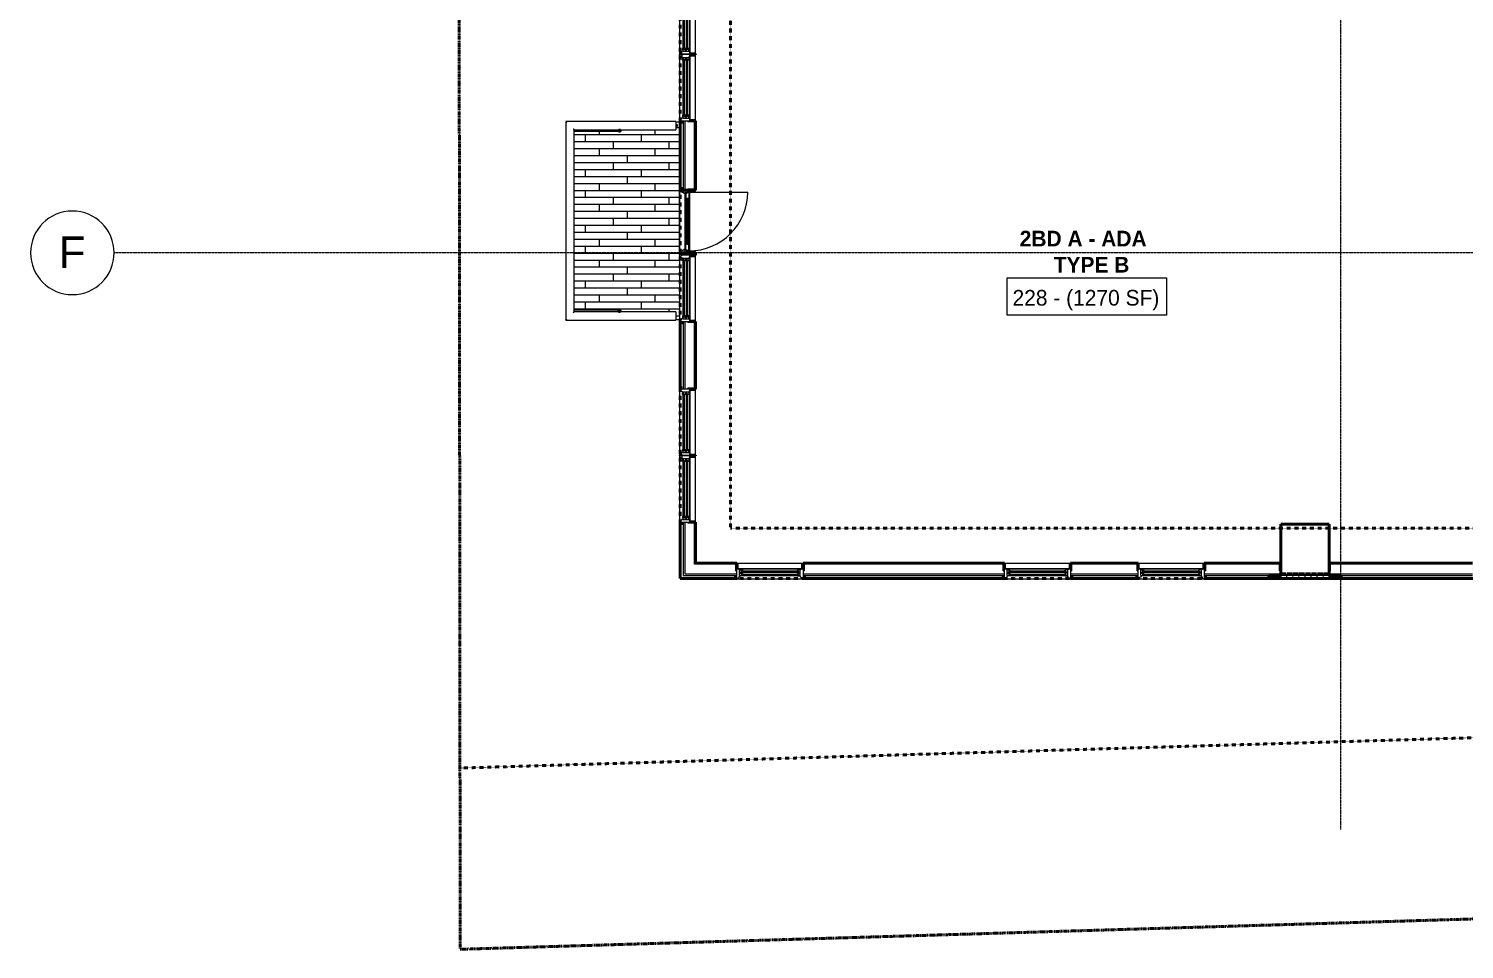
# Model space of a CAD drawing. Header units: inches. Extents: x -4235 to -464, y 9767 to 12463.
# Drawn here: x -4235 to -3410, y 9767 to 10296 of the extents above; entities that cross this region are included whole.
import ezdxf

# ---------------------------------------------------------------- set-up
doc = ezdxf.new("R2010")
doc.units = ezdxf.units.IN
doc.header["$MEASUREMENT"] = 0
for name, pattern in [('Dash 1_16_', [0.125, 0.0625, -0.0625]), ('Double Dash 3_8_', [1, 0.375, -0.125, 0.125, -0.125, 0.125, -0.125]), ('Grid Line 1_2_', [0.875, 0.5, -0.125, 0.125, -0.125])]:
    doc.linetypes.add(name, pattern=pattern)
for name, color, linetype, lineweight in [('A-AREA-IDEN', 2, 'Continuous', 9), ('A-DOOR-3', 31, 'Continuous', 9), ('A-DOOR-4', 31, 'Continuous', 20), ('A-DOOR-FRAM', 31, 'Continuous', 9), ('A-DOOR-FRAM-2', 31, 'Continuous', 20), ('A-DOOR-GLAZ', 31, 'Continuous', 9), ('A-FLOR-3', 192, 'Continuous', 9), ('A-FLOR-HRAL', 11, 'Continuous', 9), ('A-FLOR-PATT-1', 9, 'Continuous', 9), ('A-GENM', 5, 'Continuous', 9), ('A-GENM-3', 5, 'Continuous', 50), ('A-GLAZ-1', 151, 'Continuous', 9), ('A-GLAZ-2', 151, 'Continuous', 20), ('A-GLAZ-3', 151, 'Continuous', 50), ('A-WALL', 113, 'Continuous', 13), ('A-WALL-4', 113, 'Continuous', 50), ('A-WALL-5', 113, 'Continuous', 9), ('C-PROP-LINE', 91, 'Double Dash 3_8_', 50), ('C-PROP-LINE-1', 91, 'Dash 1_16_', 50), ('S-GRID-1', 1, 'Grid Line 1_2_', 9), ('S-GRID-IDEN', 1, 'Continuous', 9)]:
    doc.layers.add(name, color=color, linetype=linetype, lineweight=lineweight)
doc.styles.add('Arial', font='arial.ttf', dxfattribs={"height": 18})
doc.styles.add('Century Gothic', font='ufonts.com_century-gothic.ttf', dxfattribs={"height": 9})
doc.styles.add('Century Gothic_B', font='GOTHICB.TTF', dxfattribs={"height": 9})

# ---------------------------------------------------------------- blocks, each defined once
blk = doc.blocks.new('Window-Double_Hung-Andersen-400_Series-Tilt_Wash - DOUBLE HUNG - REVERSE COTTAGE - 2ND FLOOR-2888385-BACKGROUND - 2ND FLOOR')
at = {"layer": 'A-GLAZ-1'}
for p, q in [((-16.29, 2.5), (-15.7, 2.5)), ((-16.29, 2.12), (-15.7, 2.12)), ((-16.29, 0.56), (-15.7, 0.56)), ((-16.29, 0.19), (-15.7, 0.19)), ((-15.82, 2.5), (-15.82, 2.12)), ((-15.82, 0.56), (-15.82, 0.19)), ((-15.7, 2.62), (15.7, 2.62)), ((-15.7, 2.5), (15.7, 2.5)), ((-15.7, 2.12), (15.7, 2.12)), ((-15.7, 2), (15.7, 2)), ((-15.7, 0.69), (15.7, 0.69)), ((-15.7, 0.56), (15.7, 0.56)), ((-15.7, 0.19), (15.7, 0.19)), ((-15.7, 0.06), (15.7, 0.06)), ((16.29, 2.5), (15.7, 2.5)), ((16.29, 2.12), (15.7, 2.12)), ((16.29, 0.56), (15.7, 0.56)), ((16.29, 0.19), (15.7, 0.19)), ((15.82, 2.5), (15.82, 2.12)), ((15.82, 0.56), (15.82, 0.19)), ((-19.01, -2.44), (-18.95, -2.44)), ((-18.95, -3.94), (-19.01, -3.94)), ((18.95, -1.06), (-18.95, -1.06)), ((-18.95, -1.06), (-18.95, -4.44)), ((-18.95, -4.44), (18.95, -4.44)), ((-18.32, -1.06), (-18.32, -4.44)), ((18.32, -1.06), (18.32, -4.44)), ((18.95, -4.44), (18.95, -1.06)), ((18.95, -2.44), (19.01, -2.44)), ((19.01, -3.94), (18.95, -3.94))]:
    blk.add_line(p, q, dxfattribs=at)
at = {"layer": 'A-GLAZ-2'}
for p, q in [((-19.01, 3.44), (-20.51, 3.44)), ((19.01, 4.81), (-19.01, 4.81)), ((-19.01, 4.81), (-19.01, -1.06)), ((-18.2, 4.81), (-18.2, 4)), ((-18.2, 4), (-17.92, 4)), ((-17.92, 4), (-17.61, 3.19)), ((-17.61, 3.19), (-17.14, 3.19)), ((-17.42, 2.75), (-16.57, 2.75)), ((-17.42, 2.75), (-17.42, -0.56)), ((-17.42, 1.37), (-15.86, 1.37)), ((-17.42, 0.81), (-16.57, 0.81)), ((-17.14, 3.19), (-17.14, 2.75)), ((-15.86, 2.97), (-16.57, 2.97)), ((-16.57, 2.62), (-16.57, 2.97)), ((-15.7, 2.62), (-16.57, 2.62)), ((-15.86, 1.03), (-16.57, 1.03)), ((-16.57, 0.69), (-16.57, 1.03)), ((-15.7, 0.69), (-16.57, 0.69)), ((-16.29, 2.62), (-16.29, 2)), ((-15.7, 2), (-16.29, 2)), ((-16.29, 0.69), (-16.29, 0.06)), ((-15.7, 0.06), (-16.29, 0.06)), ((-15.86, 2.97), (-15.7, 2.62)), ((-15.86, 1.37), (-15.7, 2)), ((-15.86, 1.03), (-15.7, 0.69)), ((-15.86, -0.56), (-15.7, 0.06)), ((15.86, 2.97), (15.7, 2.62)), ((15.7, 2.62), (16.57, 2.62)), ((15.7, 2), (16.29, 2)), ((15.86, 1.37), (15.7, 2)), ((15.86, 1.03), (15.7, 0.69)), ((15.7, 0.69), (16.57, 0.69)), ((15.7, 0.06), (16.29, 0.06)), ((15.86, -0.56), (15.7, 0.06)), ((15.86, 2.97), (16.57, 2.97)), ((17.42, 1.37), (15.86, 1.37)), ((15.86, 1.03), (16.57, 1.03)), ((16.29, 2.62), (16.29, 2)), ((16.29, 0.69), (16.29, 0.06)), ((16.57, 2.62), (16.57, 2.97)), ((17.42, 2.75), (16.57, 2.75)), ((16.57, 0.69), (16.57, 1.03)), ((17.42, 0.81), (16.57, 0.81)), ((17.14, 3.19), (17.14, 2.75)), ((17.61, 3.19), (17.14, 3.19)), ((17.42, 2.75), (17.42, -0.56)), ((17.92, 4), (17.61, 3.19)), ((18.2, 4), (17.92, 4)), ((18.2, 4.81), (18.2, 4)), ((19.01, -1.06), (19.01, 4.81)), ((19.01, 3.44), (20.51, 3.44)), ((-19.01, -1.06), (19.01, -1.06)), ((-17.67, -0.78), (-18, -1.06)), ((-17.67, -0.78), (-17.67, -0.56)), ((-17.67, -0.56), (-15.86, -0.56)), ((17.67, -0.56), (15.86, -0.56)), ((17.67, -0.78), (17.67, -0.56)), ((17.67, -0.78), (18, -1.06))]:
    blk.add_line(p, q, dxfattribs=at)
blk = doc.blocks.new('Door-Inswing-Andersen-400_Series-Single - 3_ 0-1_8_ x custom height - 2ND FLOOR-V1-BACKGROUND - 2ND FLOOR')
at = {"layer": 'A-DOOR-3'}
blk.add_line((16.87, -0.66), (16.87, -34.41), dxfattribs=at)
blk.add_arc((16.87, -0.66), 33.75, 180, 270, dxfattribs=at)
at = {"layer": 'A-DOOR-4'}
for p, q in [((-16.26, 0.42), (-16.87, 0.41)), ((-16.87, 0.41), (-16.87, -0.66)), ((-16.26, 1.06), (-16.26, 0.42)), ((-16.26, 1.06), (-12.44, 1.06)), ((-13.19, 0.66), (-12.44, 0.66)), ((-13.19, -0.66), (-13.19, 0.66)), ((-12.44, 0.75), (-12.47, 1.06)), ((12.44, 1.06), (-12.44, 1.06)), ((-12.44, 0.66), (-12.44, 0.75)), ((16.26, 1.06), (12.44, 1.06)), ((12.44, 0.75), (12.47, 1.06)), ((12.44, 0.66), (12.44, 0.75)), ((13.19, 0.66), (12.44, 0.66)), ((13.19, -0.66), (13.19, 0.66)), ((16.26, 1.06), (16.26, 0.42)), ((16.26, 0.42), (16.87, 0.41)), ((16.87, 0.41), (16.87, -0.66)), ((-16.87, -0.66), (-12.44, -0.66)), ((-12.44, -0.09), (-13.19, -0.09)), ((-13.19, -0.59), (-12.67, -0.59)), ((-13.19, -0.66), (-13.19, -0.59)), ((-12.67, -0.59), (-12.47, -0.34)), ((-12.47, -0.34), (-12.44, -0.16)), ((-12.44, -0.16), (-12.44, -0.09)), ((12.44, -0.66), (-12.44, -0.66)), ((12.44, -0.09), (13.19, -0.09)), ((12.44, -0.16), (12.44, -0.09)), ((12.47, -0.34), (12.44, -0.16)), ((16.87, -0.66), (12.44, -0.66)), ((12.67, -0.59), (12.47, -0.34)), ((13.19, -0.59), (12.67, -0.59)), ((13.19, -0.66), (13.19, -0.59))]:
    blk.add_line(p, q, dxfattribs=at)
at = {"layer": 'A-DOOR-FRAM'}
for p, q in [((-17.31, -1.13), (-17.94, -1.13)), ((-17.94, -1.13), (-17.94, -4.44)), ((-17.94, -4.44), (-17.31, -4.44)), ((-17.31, -4.44), (-17.31, -1.13)), ((17.94, -1.13), (17.31, -1.13)), ((17.31, -1.13), (17.31, -4.44)), ((17.31, -4.44), (17.94, -4.44)), ((17.94, -4.44), (17.94, -1.13))]:
    blk.add_line(p, q, dxfattribs=at)
at = {"layer": 'A-DOOR-FRAM-2'}
for p, q in [((-19.69, 3.44), (-18.06, 3.44)), ((-18.06, 4.8), (-18.06, 4.44)), ((-18.06, 4.75), (-18.06, -1.13)), ((-18.06, 4.75), (-17.03, 4.75)), ((-17.03, 3.63), (-17.03, 4.75)), ((-16.69, 3.39), (-17.03, 3.63)), ((-17.03, 0.66), (-16.45, 0.66)), ((-17.03, -1.13), (-17.03, 0.66)), ((-16.69, 2.39), (-16.69, 3.39)), ((-16, 2.23), (-16.69, 2.39)), ((-16.45, 0.66), (-16.45, 1.09)), ((-16.45, 1.09), (-16, 1.09)), ((-16, 1.09), (-16, 2.23)), ((16, 2.23), (16.69, 2.39)), ((16, 1.09), (16, 2.23)), ((16.45, 1.09), (16, 1.09)), ((16.45, 0.66), (16.45, 1.09)), ((17.03, 0.66), (16.45, 0.66)), ((16.69, 3.39), (17.03, 3.63)), ((16.69, 2.39), (16.69, 3.39)), ((17.03, 3.63), (17.03, 4.75)), ((18.06, 4.75), (17.03, 4.75)), ((17.03, -1.13), (17.03, 0.66)), ((18.06, 4.44), (18.06, 4.8)), ((18.06, 4.75), (18.06, -1.13)), ((19.69, 3.44), (18.06, 3.44)), ((-18.06, -1.13), (-17.94, -1.13)), ((-17.69, -1.13), (-18.06, -1.13)), ((-18.06, -1.13), (-17.03, -1.13)), ((-17.31, -1.13), (17.31, -1.13)), ((18.06, -1.13), (17.03, -1.13)), ((17.94, -1.13), (18.06, -1.13))]:
    blk.add_line(p, q, dxfattribs=at)
at = {"layer": 'A-DOOR-GLAZ'}
for p, q in [((-12.44, 0.5), (-13.19, 0.5)), ((-13.19, 0.06), (-12.44, 0.06)), ((-12.98, 0.5), (-12.98, 0.06)), ((12.44, 0.66), (-12.44, 0.66)), ((12.44, 0.5), (-12.44, 0.5)), ((12.44, 0.06), (-12.44, 0.06)), ((12.44, 0.5), (13.19, 0.5)), ((13.19, 0.06), (12.44, 0.06)), ((12.98, 0.5), (12.98, 0.06)), ((12.44, -0.09), (-12.44, -0.09))]:
    blk.add_line(p, q, dxfattribs=at)
blk = doc.blocks.new('Window-Double_Hung-Andersen-400_Series-Tilt_Wash - DOUBLE HUNG - REVERSE COTTAGE - 2ND FLOOR-2888952-BACKGROUND - 2ND FLOOR')
at = {"layer": 'A-GLAZ-1'}
for p, q in [((-19.01, 3.94), (-18.95, 3.94)), ((-18.95, 2.44), (-19.01, 2.44)), ((-18.95, 4.44), (18.95, 4.44)), ((-18.95, 1.06), (-18.95, 4.44)), ((18.95, 1.06), (-18.95, 1.06)), ((-18.32, 1.06), (-18.32, 4.44)), ((18.32, 1.06), (18.32, 4.44)), ((18.95, 4.44), (18.95, 1.06)), ((18.95, 3.94), (19.01, 3.94)), ((19.01, 2.44), (18.95, 2.44)), ((-16.29, -0.19), (-15.7, -0.19)), ((-16.29, -0.56), (-15.7, -0.56)), ((-16.29, -2.13), (-15.7, -2.13)), ((-16.29, -2.5), (-15.7, -2.5)), ((-15.82, -0.56), (-15.82, -0.19)), ((-15.82, -2.5), (-15.82, -2.13)), ((-15.7, -0.06), (15.7, -0.06)), ((-15.7, -0.19), (15.7, -0.19)), ((-15.7, -0.56), (15.7, -0.56)), ((-15.7, -0.69), (15.7, -0.69)), ((-15.7, -2), (15.7, -2)), ((-15.7, -2.13), (15.7, -2.13)), ((-15.7, -2.5), (15.7, -2.5)), ((-15.7, -2.63), (15.7, -2.63)), ((16.29, -0.19), (15.7, -0.19)), ((16.29, -0.56), (15.7, -0.56)), ((16.29, -2.13), (15.7, -2.13)), ((16.29, -2.5), (15.7, -2.5)), ((15.82, -0.56), (15.82, -0.19)), ((15.82, -2.5), (15.82, -2.13))]:
    blk.add_line(p, q, dxfattribs=at)
at = {"layer": 'A-GLAZ-2'}
for p, q in [((-19.01, 1.06), (19.01, 1.06)), ((-19.01, -4.81), (-19.01, 1.06)), ((-17.67, 0.78), (-18, 1.06)), ((-17.67, 0.78), (-17.67, 0.56)), ((-17.67, 0.56), (-15.86, 0.56)), ((-17.42, -2.75), (-17.42, 0.56)), ((-15.86, 0.56), (-15.7, -0.06)), ((15.86, 0.56), (15.7, -0.06)), ((17.67, 0.56), (15.86, 0.56)), ((17.42, -2.75), (17.42, 0.56)), ((17.67, 0.78), (18, 1.06)), ((17.67, 0.78), (17.67, 0.56)), ((19.01, 1.06), (19.01, -4.81)), ((-19.01, -3.44), (-20.51, -3.44)), ((19.01, -4.81), (-19.01, -4.81)), ((-18.2, -4), (-17.92, -4)), ((-18.2, -4.81), (-18.2, -4)), ((-17.92, -4), (-17.61, -3.19)), ((-17.61, -3.19), (-17.14, -3.19)), ((-17.42, -0.81), (-16.57, -0.81)), ((-17.42, -1.38), (-15.86, -1.38)), ((-17.42, -2.75), (-16.57, -2.75)), ((-17.14, -3.19), (-17.14, -2.75)), ((-16.57, -0.69), (-16.57, -1.03)), ((-15.7, -0.69), (-16.57, -0.69)), ((-15.86, -1.03), (-16.57, -1.03)), ((-16.57, -2.63), (-16.57, -2.97)), ((-15.7, -2.63), (-16.57, -2.63)), ((-15.86, -2.97), (-16.57, -2.97)), ((-16.29, -0.69), (-16.29, -0.06)), ((-15.7, -0.06), (-16.29, -0.06)), ((-16.29, -2.63), (-16.29, -2)), ((-15.7, -2), (-16.29, -2)), ((-15.86, -1.03), (-15.7, -0.69)), ((-15.86, -1.38), (-15.7, -2)), ((-15.86, -2.97), (-15.7, -2.63)), ((15.7, -0.06), (16.29, -0.06)), ((15.86, -1.03), (15.7, -0.69)), ((15.7, -0.69), (16.57, -0.69)), ((15.86, -1.38), (15.7, -2)), ((15.7, -2), (16.29, -2)), ((15.86, -2.97), (15.7, -2.63)), ((15.7, -2.63), (16.57, -2.63)), ((15.86, -1.03), (16.57, -1.03)), ((17.42, -1.38), (15.86, -1.38)), ((15.86, -2.97), (16.57, -2.97)), ((16.29, -0.69), (16.29, -0.06)), ((16.29, -2.63), (16.29, -2)), ((16.57, -0.69), (16.57, -1.03)), ((17.42, -0.81), (16.57, -0.81)), ((16.57, -2.63), (16.57, -2.97)), ((17.42, -2.75), (16.57, -2.75)), ((17.14, -3.19), (17.14, -2.75)), ((17.61, -3.19), (17.14, -3.19)), ((17.92, -4), (17.61, -3.19)), ((18.2, -4), (17.92, -4)), ((18.2, -4.81), (18.2, -4)), ((19.01, -3.44), (20.51, -3.44))]:
    blk.add_line(p, q, dxfattribs=at)
blk = doc.blocks.new('V-Series_EWC4_SPVU_RFA_2015 - 2ND AND 3RD FLOOR-2226480-BACKGROUND - 2ND FLOOR')
at = {"layer": 'A-GENM'}
for p, q in [((-3858.97, 11732.03), (-3858.97, 11734.83)), ((-3858.97, 11728.55), (-3858.97, 11731.53)), ((-3858.97, 11725.06), (-3858.97, 11728.05)), ((-3858.97, 11721.58), (-3858.97, 11724.56)), ((-3858.97, 11718.09), (-3858.97, 11721.08)), ((-3858.97, 11714.61), (-3858.97, 11717.59)), ((-3858.97, 11711.12), (-3858.97, 11714.11)), ((-3858.97, 11707.83), (-3858.97, 11710.62))]:
    blk.add_line(p, q, dxfattribs=at)
at = {"layer": 'A-GENM-3'}
for p, q in [((-3829.54, 11735.26), (-3858.97, 11735.26)), ((-3858.97, 11735.26), (-3858.97, 11734.83)), ((-3858.97, 11734.83), (-3857.97, 11734.83)), ((-3857.97, 11732.03), (-3858.97, 11732.03)), ((-3858.97, 11732.03), (-3858.97, 11731.53)), ((-3858.97, 11731.53), (-3857.97, 11731.53)), ((-3857.97, 11734.83), (-3857.97, 11732.03)), ((-3857.97, 11731.53), (-3857.97, 11728.55)), ((-3829.54, 11707.39), (-3829.54, 11735.26)), ((-3857.97, 11728.55), (-3858.97, 11728.55)), ((-3858.97, 11728.55), (-3858.97, 11728.05)), ((-3858.97, 11728.05), (-3857.97, 11728.05)), ((-3857.97, 11725.06), (-3858.97, 11725.06)), ((-3858.97, 11725.06), (-3858.97, 11724.56)), ((-3858.97, 11724.56), (-3857.97, 11724.56)), ((-3857.97, 11728.05), (-3857.97, 11725.06)), ((-3857.97, 11724.56), (-3857.97, 11721.58)), ((-3857.97, 11721.58), (-3858.97, 11721.58)), ((-3858.97, 11721.58), (-3858.97, 11721.08)), ((-3858.97, 11721.08), (-3857.97, 11721.08)), ((-3857.97, 11718.09), (-3858.97, 11718.09)), ((-3858.97, 11718.09), (-3858.97, 11717.59)), ((-3858.97, 11717.59), (-3857.97, 11717.59)), ((-3857.97, 11714.61), (-3858.97, 11714.61)), ((-3858.97, 11714.61), (-3858.97, 11714.11)), ((-3858.97, 11714.11), (-3857.97, 11714.11)), ((-3857.97, 11721.08), (-3857.97, 11718.09)), ((-3857.97, 11717.59), (-3857.97, 11714.61)), ((-3857.97, 11714.11), (-3857.97, 11711.12)), ((-3857.97, 11711.12), (-3858.97, 11711.12)), ((-3858.97, 11711.12), (-3858.97, 11710.62)), ((-3858.97, 11710.62), (-3857.97, 11710.62)), ((-3857.97, 11707.83), (-3858.97, 11707.83)), ((-3858.97, 11707.83), (-3858.97, 11707.39)), ((-3858.97, 11707.39), (-3829.54, 11707.39)), ((-3857.97, 11710.62), (-3857.97, 11707.83))]:
    blk.add_line(p, q, dxfattribs=at)
blk = doc.blocks.new('Railing - Baluster_01-2700443-BACKGROUND - 2ND FLOOR')
at = {"layer": 'A-FLOR-HRAL'}
for p, q in [((-0.59, 1.18), (0.59, 1.18)), ((-0.59, 0.59), (-0.59, 1.18)), ((0.59, 1.18), (0.59, 0.59))]:
    blk.add_line(p, q, dxfattribs=at)
blk = doc.blocks.new('Railing - Railing-2700280-BACKGROUND - 2ND FLOOR')
at = {"layer": 'A-FLOR-HRAL'}
for p, q in [((-3863.09, 10242.61), (-3926.34, 10242.61)), ((-3926.34, 10242.61), (-3926.34, 10128.56)), ((-3863.09, 10242.61), (-3863.09, 10242.14)), ((-3863.09, 10242.14), (-3863.09, 10238.36)), ((-3863.09, 10238.36), (-3863.09, 10237.89)), ((-3921.61, 10237.89), (-3863.09, 10237.89)), ((-3921.61, 10133.29), (-3921.61, 10237.89)), ((-3863.09, 10133.29), (-3921.61, 10133.29)), ((-3863.09, 10133.29), (-3863.09, 10132.82)), ((-3863.09, 10132.82), (-3863.09, 10129.04)), ((-3926.34, 10128.56), (-3863.09, 10128.56)), ((-3863.09, 10129.04), (-3863.09, 10128.56))]:
    blk.add_line(p, q, dxfattribs=at)
for points, knots in [([(-3926.34, 10242.61), (-3926.34, 10242.61), (-3926.33, 10242.61), (-3926.3, 10242.58), (-3926.27, 10242.55), (-3926.25, 10242.52), (-3926.22, 10242.5), (-3926.19, 10242.47), (-3926.15, 10242.43), (-3926.11, 10242.39), (-3926.07, 10242.35), (-3926.03, 10242.31), (-3925.97, 10242.25), (-3925.91, 10242.18), (-3925.86, 10242.14)], [0, 0, 0, 0, 0.166667, 0.25, 0.333333, 0.416667, 0.458333, 0.5, 0.583333, 0.666667, 0.708333, 0.75, 0.833333, 1, 1, 1, 1]), ([(-3922.08, 10238.36), (-3922.04, 10238.32), (-3921.98, 10238.26), (-3921.9, 10238.18), (-3921.86, 10238.13), (-3921.82, 10238.1), (-3921.79, 10238.07), (-3921.76, 10238.04), (-3921.73, 10238.01), (-3921.7, 10237.98), (-3921.67, 10237.95), (-3921.65, 10237.92), (-3921.62, 10237.9), (-3921.61, 10237.89), (-3921.61, 10237.89)], [0, 0, 0, 0, 0.166667, 0.25, 0.333333, 0.375, 0.416667, 0.5, 0.541667, 0.583333, 0.666667, 0.75, 0.833333, 1, 1, 1, 1]), ([(-3922.08, 10132.82), (-3922.04, 10132.86), (-3921.98, 10132.92), (-3921.9, 10133), (-3921.86, 10133.04), (-3921.82, 10133.08), (-3921.79, 10133.11), (-3921.76, 10133.14), (-3921.73, 10133.17), (-3921.7, 10133.2), (-3921.67, 10133.23), (-3921.65, 10133.25), (-3921.62, 10133.28), (-3921.61, 10133.29), (-3921.61, 10133.29)], [0, 0, 0, 0, 0.166667, 0.25, 0.333333, 0.375, 0.416667, 0.5, 0.541667, 0.583333, 0.666667, 0.75, 0.833333, 1, 1, 1, 1]), ([(-3926.34, 10128.56), (-3926.34, 10128.57), (-3926.33, 10128.57), (-3926.3, 10128.6), (-3926.27, 10128.63), (-3926.25, 10128.66), (-3926.22, 10128.68), (-3926.19, 10128.71), (-3926.15, 10128.75), (-3926.11, 10128.79), (-3926.07, 10128.83), (-3926.04, 10128.87), (-3925.97, 10128.93), (-3925.9, 10129), (-3925.86, 10129.04)], [0, 0, 0, 0, 0.166667, 0.25, 0.333333, 0.416667, 0.458333, 0.5, 0.583333, 0.666667, 0.708333, 0.75, 0.833333, 1, 1, 1, 1])]:
    blk.add_open_spline(points, degree=3, knots=knots, dxfattribs=at)
at = {"rotation": 269.9999999999999}
blk.add_blockref('Railing - Baluster_01-2700443-BACKGROUND - 2ND FLOOR', (-3863.68, 10240.25), dxfattribs=at)
blk = doc.blocks.new('Walls 19 - Walls 1-2569993-BACKGROUND - 2ND FLOOR')
at = {"layer": 'A-WALL-4', "flags": 128}
for points in [[(-3895.51, 10237.71), (-3895.62, 10237.7), (-3895.71, 10237.66), (-3895.8, 10237.61), (-3895.87, 10237.54), (-3895.92, 10237.46), (-3895.94, 10237.38), (-3895.94, 10237.29), (-3895.92, 10237.2), (-3895.87, 10237.12), (-3895.8, 10237.05), (-3895.71, 10237), (-3895.62, 10236.97), (-3895.51, 10236.96)], [(-3895.51, 10236.96), (-3895.41, 10236.97), (-3895.31, 10237), (-3895.23, 10237.05), (-3895.16, 10237.12), (-3895.11, 10237.2), (-3895.08, 10237.29), (-3895.08, 10237.38), (-3895.11, 10237.46), (-3895.16, 10237.54), (-3895.23, 10237.61), (-3895.31, 10237.66), (-3895.41, 10237.7), (-3895.51, 10237.71)]]:
    blk.add_lwpolyline(points, dxfattribs=at)
at = {"layer": 'A-WALL-5'}
for p, q in [((-3895.51, 10237.71), (-3921.61, 10237.71)), ((-3921.61, 10236.96), (-3895.51, 10236.96))]:
    blk.add_line(p, q, dxfattribs=at)
blk = doc.blocks.new('Walls 20 - Walls 1-2570012-BACKGROUND - 2ND FLOOR')
at = {"layer": 'A-WALL-4', "flags": 128}
for points in [[(-3895.51, 10134.21), (-3895.62, 10134.2), (-3895.71, 10134.17), (-3895.8, 10134.12), (-3895.87, 10134.05), (-3895.92, 10133.97), (-3895.94, 10133.88), (-3895.94, 10133.79), (-3895.92, 10133.7), (-3895.87, 10133.62), (-3895.8, 10133.56), (-3895.71, 10133.51), (-3895.62, 10133.47), (-3895.51, 10133.46)], [(-3895.51, 10133.46), (-3895.41, 10133.47), (-3895.31, 10133.51), (-3895.23, 10133.56), (-3895.16, 10133.62), (-3895.11, 10133.7), (-3895.08, 10133.79), (-3895.08, 10133.88), (-3895.11, 10133.97), (-3895.16, 10134.05), (-3895.23, 10134.12), (-3895.31, 10134.17), (-3895.41, 10134.2), (-3895.51, 10134.21)]]:
    blk.add_lwpolyline(points, dxfattribs=at)
at = {"layer": 'A-WALL-5'}
for p, q in [((-3895.51, 10134.21), (-3921.61, 10134.21)), ((-3921.61, 10133.46), (-3895.51, 10133.46))]:
    blk.add_line(p, q, dxfattribs=at)
blk = doc.blocks.new('Perforated Panel at Magic-Pak - hvac panel - 2nd floor 2-2702974-BACKGROUND - 2ND FLOOR')
at = {"layer": 'A-GLAZ-3'}
for p, q in [((19.01, 4.44), (-19.01, 4.44)), ((-19.01, 4.37), (19.01, 4.37))]:
    blk.add_line(p, q, dxfattribs=at)
blk = doc.blocks.new('Family - ___-1878357-BACKGROUND - 2ND FLOOR')
at = {"layer": 'C-PROP-LINE'}
for p, q in [((-3989.42, 12089.69), (-3987.26, 10009.09)), ((-3987.26, 10009.09), (-3987.23, 9980.19)), ((-3987.23, 9980.19), (-3987.01, 9767.34)), ((-3831.82, 9771.98), (-2096.45, 9823.93)), ((-3987.01, 9767.34), (-3860.72, 9771.12)), ((-3860.72, 9771.12), (-3831.82, 9771.98))]:
    blk.add_line(p, q, dxfattribs=at)
blk = doc.blocks.new('Family - ___-2835860-BACKGROUND - 2ND FLOOR')
at = {"layer": 'C-PROP-LINE-1'}
for p, q in [((-3860.72, 9980.19), (-3860.72, 11434.39)), ((-2636.92, 9980.19), (-3860.72, 9980.19))]:
    blk.add_line(p, q, dxfattribs=at)
blk = doc.blocks.new('Family - ___-2835903-BACKGROUND - 2ND FLOOR')
at = {"layer": 'C-PROP-LINE-1'}
for p, q in [((-3831.82, 10009.09), (-3831.82, 12089.69)), ((-2096.82, 10009.09), (-3831.82, 10009.09))]:
    blk.add_line(p, q, dxfattribs=at)
blk = doc.blocks.new('Family - ___-2835932-BACKGROUND - 2ND FLOOR')
at = {"layer": 'C-PROP-LINE-1'}
for p, q in [((-3860.72, 9980.19), (-3860.72, 12118.59)), ((-2067.92, 9980.19), (-3860.72, 9980.19))]:
    blk.add_line(p, q, dxfattribs=at)
blk = doc.blocks.new('Family - ___-2855424-BACKGROUND - 2ND FLOOR')
at = {"layer": 'C-PROP-LINE-1'}
blk.add_line((-3987.11, 9871.38), (-600.6, 9972.76), dxfattribs=at)
blk = doc.blocks.new('Grid - Grid Head - Circle-50561-BACKGROUND - 2ND FLOOR')
at = {"layer": 'S-GRID-IDEN'}
for start, end in [(360, 180), (180, 360)]:
    blk.add_arc((0, 0), 0.25, start, end, dxfattribs=at)

msp = doc.modelspace()

# ---------------------------------------------------------------- hatches: boundary and pattern name
at = {"layer": 'A-FLOR-PATT-1'}
h = msp.add_hatch(dxfattribs=at)
h.set_pattern_fill('FP_11', color=256, style=0, pattern_type=2)
h.set_pattern_definition([(0, (-2818.974, 9467.054), (0, 4), []), (90, (-2818.974, 9467.054), (-8, 8), [4, -28]), (90, (-2802.974, 9471.054), (-8, 8), [4, -28])])
h.paths.add_polyline_path([(-3861.1, 10128.93), (-3861.09, 10242.25), (-3863.09, 10242.25), (-3863.09, 10240.84), (-3862.5, 10240.84), (-3862.5, 10239.66), (-3863.09, 10239.66), (-3863.09, 10237.89), (-3921.61, 10237.85), (-3921.61, 10237.71), (-3895.31, 10237.66), (-3895.14, 10237.52), (-3895.11, 10237.46), (-3895.14, 10237.14), (-3895.23, 10237.05), (-3895.41, 10236.97), (-3895.92, 10236.96), (-3921.61, 10236.96), (-3921.61, 10134.21), (-3895.31, 10134.17), (-3895.14, 10134.03), (-3895.11, 10133.97), (-3895.14, 10133.65), (-3895.23, 10133.56), (-3895.41, 10133.47), (-3895.92, 10133.46), (-3921.61, 10133.46), (-3921.61, 10133.29), (-3863.09, 10133.27), (-3863.09, 10128.93)], flags=0)

# ---------------------------------------------------------------- linework, layer by layer
at = {"layer": 'A-AREA-IDEN', "flags": 128}
msp.add_lwpolyline([(-3672.83, 10152.89), (-3581.34, 10152.89), (-3581.34, 10131.4), (-3672.83, 10131.4)], close=True, dxfattribs=at)
at = {"layer": 'A-FLOR-3'}
for p, q in [((-3861.09, 10242.25), (-3863.09, 10242.25)), ((-3861.09, 10165.81), (-3861.09, 10242.25)), ((-3857.97, 10203.26), (-3857.97, 10167.14)), ((-3863.09, 10128.93), (-3861.1, 10128.93))]:
    msp.add_line(p, q, dxfattribs=at)
at = {"layer": 'A-WALL'}
for p, q in [((-3860.47, 10281.39), (-3860.47, 10281.01)), ((-3858.97, 10281.39), (-3858.97, 10281.01)), ((-3857.97, 10281.39), (-3857.97, 10281.01)), ((-3856.29, 10281.39), (-3856.29, 10281.01)), ((-3860.47, 10242.99), (-3860.47, 10203.26)), ((-3858.97, 10242.99), (-3858.97, 10203.26)), ((-3857.97, 10242.99), (-3857.97, 10203.26)), ((-3856.29, 10242.99), (-3856.29, 10242.37)), ((-3852.47, 10242.37), (-3856.29, 10242.37)), ((-3852.47, 10203.89), (-3852.47, 10242.37)), ((-3856.29, 10203.89), (-3856.29, 10203.26)), ((-3856.29, 10203.89), (-3852.47, 10203.89)), ((-3860.47, 10167.14), (-3860.47, 10165.81)), ((-3858.97, 10167.14), (-3858.97, 10165.81)), ((-3857.97, 10167.14), (-3857.97, 10165.81)), ((-3856.29, 10167.14), (-3856.29, 10166.51)), ((-3852.47, 10166.51), (-3856.29, 10166.51)), ((-3856.29, 10166.44), (-3856.29, 10165.81)), ((-3856.29, 10166.44), (-3852.47, 10166.44)), ((-3852.47, 10166.44), (-3852.47, 10166.51)), ((-3860.47, 10127.79), (-3860.47, 10089.01)), ((-3858.97, 10127.79), (-3858.97, 10089.01)), ((-3857.97, 10127.79), (-3857.97, 10089.01)), ((-3856.29, 10127.79), (-3856.29, 10127.17)), ((-3852.47, 10127.17), (-3856.29, 10127.17)), ((-3852.47, 10089.64), (-3852.47, 10127.17)), ((-3856.29, 10089.64), (-3856.29, 10089.01)), ((-3856.29, 10089.64), (-3852.47, 10089.64)), ((-3860.47, 10050.99), (-3860.47, 10050.61)), ((-3858.97, 10050.99), (-3858.97, 10050.61)), ((-3857.97, 10050.99), (-3857.97, 10050.61)), ((-3856.29, 10050.99), (-3856.29, 10050.61)), ((-3860.47, 10012.59), (-3860.47, 9980.44)), ((-3858.97, 10012.59), (-3858.97, 9981.94)), ((-3857.97, 10012.59), (-3857.97, 9982.94)), ((-3856.29, 10012.59), (-3856.29, 10011.97)), ((-3852.47, 10011.97), (-3856.29, 10011.97)), ((-3852.47, 9988.44), (-3852.47, 10011.97)), ((-3857.97, 9982.94), (-3828.14, 9982.94)), ((-3828.76, 9988.44), (-3852.47, 9988.44)), ((-3828.76, 9984.63), (-3828.76, 9988.44)), ((-3828.76, 9984.63), (-3828.14, 9984.63)), ((-3790.11, 9984.63), (-3789.49, 9984.63)), ((-3790.11, 9982.94), (-3674.54, 9982.94)), ((-3789.49, 9988.44), (-3789.49, 9984.63)), ((-3675.16, 9988.44), (-3789.49, 9988.44)), ((-3675.16, 9984.63), (-3675.16, 9988.44)), ((-3675.16, 9984.63), (-3674.54, 9984.63)), ((-3636.51, 9984.63), (-3635.89, 9984.63)), ((-3636.51, 9982.94), (-3597.74, 9982.94)), ((-3635.89, 9988.44), (-3635.89, 9984.63)), ((-3598.36, 9988.44), (-3635.89, 9988.44)), ((-3598.36, 9984.63), (-3598.36, 9988.44)), ((-3598.36, 9984.63), (-3597.74, 9984.63)), ((-3559.71, 9984.63), (-3559.09, 9984.63)), ((-3559.71, 9982.94), (-3515.86, 9982.94)), ((-3559.09, 9988.44), (-3559.09, 9984.63)), ((-3516.49, 9988.44), (-3559.09, 9988.44)), ((-3516.49, 9984.63), (-3516.49, 9988.44)), ((-3516.49, 9984.63), (-3515.86, 9984.63)), ((-3487.99, 9984.63), (-3487.36, 9984.63)), ((-3487.99, 9982.94), (-3405.74, 9982.94)), ((-3487.36, 9988.44), (-3487.36, 9984.63)), ((-3406.36, 9988.44), (-3487.36, 9988.44)), ((-3860.47, 9980.44), (-3828.14, 9980.44)), ((-3858.97, 9981.94), (-3828.14, 9981.94)), ((-3790.11, 9981.94), (-3674.54, 9981.94)), ((-3790.11, 9980.44), (-3674.54, 9980.44)), ((-3636.51, 9981.94), (-3597.74, 9981.94)), ((-3636.51, 9980.44), (-3597.74, 9980.44)), ((-3559.71, 9981.94), (-3522.69, 9981.94)), ((-3559.71, 9980.44), (-3522.69, 9980.44)), ((-3481.16, 9981.94), (-3405.74, 9981.94)), ((-3481.16, 9980.44), (-3405.74, 9980.44))]:
    msp.add_line(p, q, dxfattribs=at)
at = {"layer": 'A-WALL-4'}
for p, q in [((-3860.72, 10281.39), (-3860.72, 10281.01)), ((-3851.85, 10281.39), (-3855.22, 10281.39)), ((-3855.22, 10281.01), (-3851.85, 10281.01)), ((-3851.85, 10281.01), (-3851.85, 10281.39)), ((-3860.72, 10242.99), (-3860.72, 10203.26)), ((-3851.85, 10242.99), (-3855.22, 10242.99)), ((-3851.85, 10203.26), (-3851.85, 10242.99)), ((-3860.72, 10203.26), (-3851.85, 10203.26)), ((-3851.85, 10167.14), (-3860.72, 10167.14)), ((-3860.72, 10167.14), (-3860.72, 10165.81)), ((-3855.22, 10165.81), (-3851.85, 10165.81)), ((-3851.85, 10165.81), (-3851.85, 10167.14)), ((-3860.72, 10127.79), (-3860.72, 10089.01)), ((-3851.85, 10127.79), (-3855.22, 10127.79)), ((-3851.85, 10089.01), (-3851.85, 10127.79)), ((-3855.22, 10089.01), (-3851.85, 10089.01)), ((-3860.72, 10050.99), (-3860.72, 10050.61)), ((-3851.85, 10050.99), (-3855.22, 10050.99)), ((-3855.22, 10050.61), (-3851.85, 10050.61)), ((-3851.85, 10050.61), (-3851.85, 10050.99)), ((-3860.72, 10012.59), (-3860.72, 9980.19)), ((-3851.85, 10012.59), (-3855.22, 10012.59)), ((-3851.85, 9989.06), (-3851.85, 10012.59)), ((-3828.14, 9989.06), (-3851.85, 9989.06)), ((-3828.14, 9985.69), (-3828.14, 9989.06)), ((-3674.54, 9989.06), (-3790.11, 9989.06)), ((-3790.11, 9989.06), (-3790.11, 9985.69)), ((-3674.54, 9985.69), (-3674.54, 9989.06)), ((-3597.74, 9989.06), (-3636.51, 9989.06)), ((-3636.51, 9989.06), (-3636.51, 9985.69)), ((-3597.74, 9985.69), (-3597.74, 9989.06)), ((-3515.86, 9989.06), (-3559.71, 9989.06)), ((-3559.71, 9989.06), (-3559.71, 9985.69)), ((-3515.86, 9981.94), (-3515.86, 9989.06)), ((-3405.74, 9989.06), (-3487.99, 9989.06)), ((-3487.99, 9989.06), (-3487.99, 9981.94)), ((-3860.72, 9980.19), (-3828.14, 9980.19)), ((-3790.11, 9980.19), (-3674.54, 9980.19)), ((-3636.51, 9980.19), (-3597.74, 9980.19)), ((-3559.71, 9980.19), (-3520.94, 9980.19)), ((-3522.69, 9980.44), (-3522.69, 9981.94)), ((-3522.69, 9981.94), (-3515.86, 9981.94)), ((-3520.94, 9980.44), (-3522.69, 9980.44)), ((-3520.94, 9980.19), (-3520.94, 9980.44)), ((-3487.99, 9981.94), (-3481.16, 9981.94)), ((-3481.16, 9980.44), (-3482.91, 9980.44)), ((-3482.91, 9980.44), (-3482.91, 9980.19)), ((-3482.91, 9980.19), (-3405.74, 9980.19)), ((-3481.16, 9981.94), (-3481.16, 9980.44))]:
    msp.add_line(p, q, dxfattribs=at)
at = {"layer": 'A-WALL-5'}
for p, q in [((-3851.85, 10281.45), (-3851.85, 10281.39)), ((-3851.85, 10281.01), (-3851.85, 10280.95)), ((-3851.85, 10243.05), (-3851.85, 10242.99)), ((-3851.85, 10165.81), (-3851.85, 10165.75)), ((-3851.85, 10127.85), (-3851.85, 10127.79)), ((-3851.85, 10089.01), (-3851.85, 10088.95)), ((-3851.85, 10051.05), (-3851.85, 10050.99)), ((-3851.85, 10050.61), (-3851.85, 10050.55)), ((-3851.85, 10012.65), (-3851.85, 10012.59)), ((-3828.14, 9989.06), (-3828.07, 9989.06)), ((-3790.17, 9989.06), (-3790.11, 9989.06)), ((-3674.54, 9989.06), (-3674.47, 9989.06)), ((-3636.57, 9989.06), (-3636.51, 9989.06)), ((-3597.74, 9989.06), (-3597.67, 9989.06)), ((-3559.77, 9989.06), (-3559.71, 9989.06))]:
    msp.add_line(p, q, dxfattribs=at)
at = {"layer": 'S-GRID-1'}
for p, q in [((-3481.32, 9836.18), (-3481.32, 12413.74)), ((-464.45, 10167.19), (-4185.7, 10167.19))]:
    msp.add_line(p, q, dxfattribs=at)

# ---------------------------------------------------------------- block references
at = {"layer": 'A-DOOR-3', "rotation": 89.99999999999991}
msp.add_blockref('Door-Inswing-Andersen-400_Series-Single - 3_ 0-1_8_ x custom height - 2ND FLOOR-V1-BACKGROUND - 2ND FLOOR', (-3856.29, 10185.2), dxfattribs=at)
at = {"layer": 'A-FLOR-HRAL'}
msp.add_blockref('Railing - Railing-2700280-BACKGROUND - 2ND FLOOR', (0, 0), dxfattribs=at)
at = {"layer": 'A-GENM', "rotation": 90.00000000000026}
msp.add_blockref('V-Series_EWC4_SPVU_RFA_2015 - 2ND AND 3RD FLOOR-2226480-BACKGROUND - 2ND FLOOR', (8219.4, 13840.91), dxfattribs=at)
at = {"layer": 'A-GLAZ-1'}
for name, p, rotation in [('Window-Double_Hung-Andersen-400_Series-Tilt_Wash - DOUBLE HUNG - REVERSE COTTAGE - 2ND FLOOR-2888385-BACKGROUND - 2ND FLOOR', (-3856.29, 10300.4), 89.99999999999991), ('Window-Double_Hung-Andersen-400_Series-Tilt_Wash - DOUBLE HUNG - REVERSE COTTAGE - 2ND FLOOR-2888385-BACKGROUND - 2ND FLOOR', (-3856.29, 10262), 89.99999999999991), ('Window-Double_Hung-Andersen-400_Series-Tilt_Wash - DOUBLE HUNG - REVERSE COTTAGE - 2ND FLOOR-2888385-BACKGROUND - 2ND FLOOR', (-3856.29, 10146.8), 89.99999999999991), ('Window-Double_Hung-Andersen-400_Series-Tilt_Wash - DOUBLE HUNG - REVERSE COTTAGE - 2ND FLOOR-2888385-BACKGROUND - 2ND FLOOR', (-3856.29, 10070), 89.99999999999991), ('Window-Double_Hung-Andersen-400_Series-Tilt_Wash - DOUBLE HUNG - REVERSE COTTAGE - 2ND FLOOR-2888385-BACKGROUND - 2ND FLOOR', (-3856.29, 10031.6), 89.99999999999991), ('Perforated Panel at Magic-Pak - hvac panel - 2nd floor 2-2702974-BACKGROUND - 2ND FLOOR', (-3501.92, 9984.63), 180)]:
    msp.add_blockref(name, p, dxfattribs=dict(at, rotation=rotation))
for p in [(-3809.12, 9984.63), (-3655.52, 9984.63), (-3578.72, 9984.63)]:
    msp.add_blockref('Window-Double_Hung-Andersen-400_Series-Tilt_Wash - DOUBLE HUNG - REVERSE COTTAGE - 2ND FLOOR-2888952-BACKGROUND - 2ND FLOOR', p, dxfattribs=at)
at = {"layer": 'A-WALL-5'}
for name in ['Walls 19 - Walls 1-2569993-BACKGROUND - 2ND FLOOR', 'Walls 20 - Walls 1-2570012-BACKGROUND - 2ND FLOOR']:
    msp.add_blockref(name, (0, 0), dxfattribs=at)
at = {"layer": 'C-PROP-LINE'}
msp.add_blockref('Family - ___-1878357-BACKGROUND - 2ND FLOOR', (0, 0), dxfattribs=at)
at = {"layer": 'C-PROP-LINE-1'}
for name in ['Family - ___-2835860-BACKGROUND - 2ND FLOOR', 'Family - ___-2835932-BACKGROUND - 2ND FLOOR', 'Family - ___-2835903-BACKGROUND - 2ND FLOOR', 'Family - ___-2855424-BACKGROUND - 2ND FLOOR']:
    msp.add_blockref(name, (0, 0), dxfattribs=at)
at = {"layer": 'S-GRID-IDEN', "xscale": 95.99999999999994, "yscale": 95.99999999999994, "zscale": 95.99999999999994, "rotation": 89.99999999999987}
msp.add_blockref('Grid - Grid Head - Circle-50561-BACKGROUND - 2ND FLOOR', (-4209.7, 10167.19), dxfattribs=at)

# ---------------------------------------------------------------- texts
at = {"layer": 'A-AREA-IDEN', "char_height": 9, "attachment_point": 1}
for s, insert, width, style in [('2BD A - ADA', (-3665.71, 10179.87), 93.324, 'Century Gothic_B'), ('TYPE B', (-3646.21, 10164.87), 46.359, 'Century Gothic_B'), ('228 - (1270 SF)', (-3669.83, 10145.89), 103.323, 'Century Gothic')]:
    msp.add_mtext(s, dxfattribs=dict(at, insert=insert, width=width, style=style))
at = {"layer": 'S-GRID-IDEN', "insert": (-4217.48, 10176.57), "char_height": 18, "width": 18.786, "attachment_point": 1, "style": 'Arial'}
msp.add_mtext('F', dxfattribs=at)

doc.saveas('drawing.dxf')
